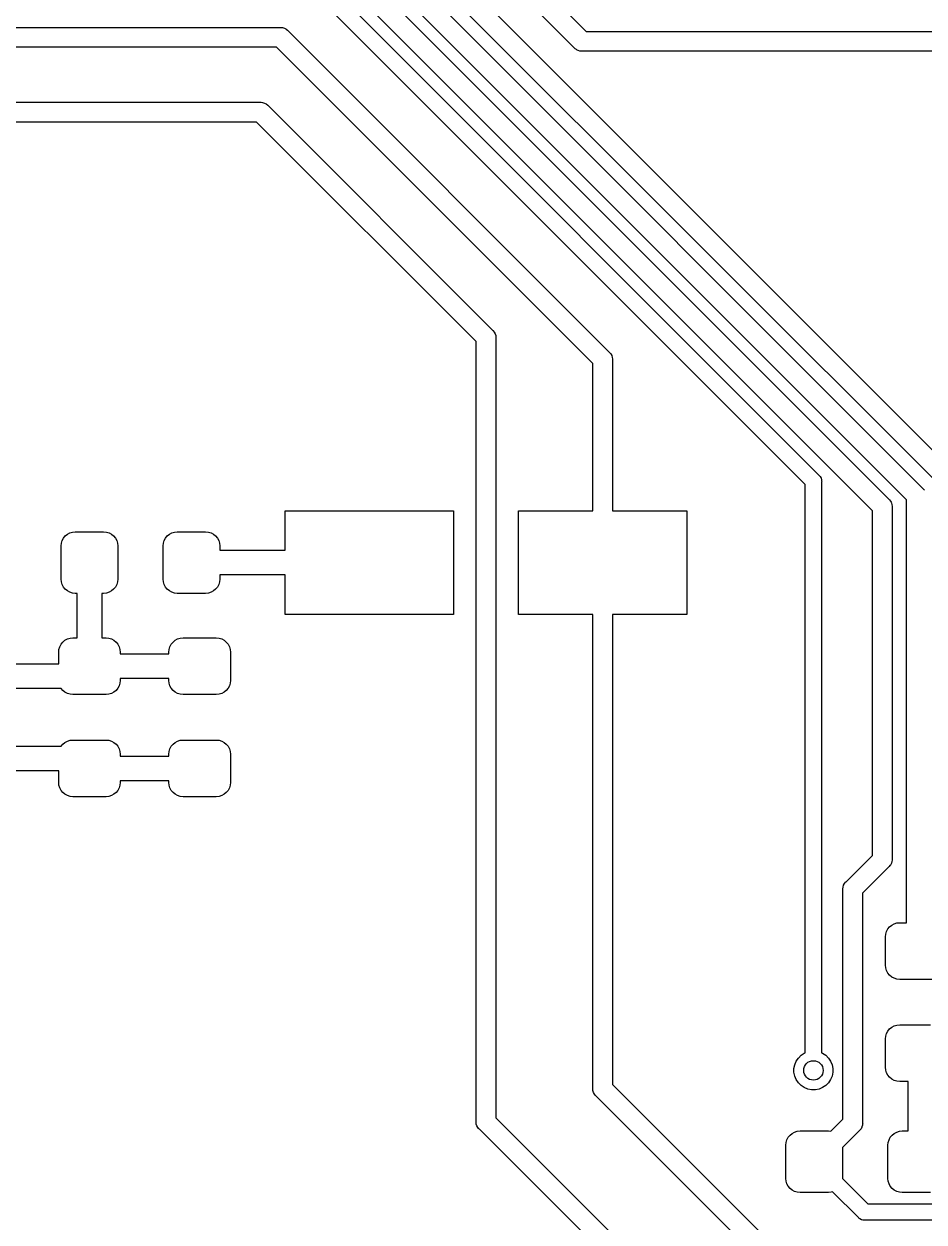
# Model space of a CAD drawing. Extents: x -66 to 211, y -177 to 13.
# Drawn here: x 74.74 to 88.64, y -117.81 to -99.32 of the extents above; entities that cross this region are included whole.
import ezdxf

# ---------------------------------------------------------------- set-up
doc = ezdxf.new("R2010")
doc.units = 0
doc.layers.add('BLACK', color=7, linetype='CONTINUOUS')

msp = doc.modelspace()

# ---------------------------------------------------------------- linework, layer by layer
at = {"layer": 'BLACK', "linetype": 'CONTINUOUS'}
for p, q in [((69.0731, -88.3423), (87.0169, -106.286)), ((86.8045, -106.433), (68.8957, -88.5241)), ((74.5868, -90.6069), (83.4208, -99.441)), ((83.2447, -99.6959), (74.3319, -90.7831)), ((74.0868, -91.2188), (91.8473, -108.979)), ((73.5868, -91.4561), (88.6215, -106.491)), ((91.5924, -109.155), (73.8319, -91.3949)), ((73.0868, -91.6495), (88.0957, -106.658)), ((88.3666, -106.667), (73.3319, -91.6322)), ((87.8408, -106.835), (72.8319, -91.8256)), ((37.3876, -99.3775), (78.6995, -99.3775)), ((78.6995, -99.3775), (78.707, -99.3768)), ((78.707, -99.3768), (78.7145, -99.3775)), ((78.7145, -99.3775), (78.7145, -99.3775)), ((78.7145, -99.3775), (78.7369, -99.3797)), ((78.7369, -99.3797), (78.7656, -99.3884)), ((78.7656, -99.3884), (78.786, -99.3994)), ((78.786, -99.3994), (78.7921, -99.4026)), ((78.7921, -99.4026), (78.7947, -99.4047)), ((78.7947, -99.4047), (78.8153, -99.4216)), ((78.8153, -99.4216), (78.82, -99.4274)), ((78.82, -99.4274), (83.7794, -104.387)), ((83.4208, -99.441), (93.1724, -99.441)), ((78.6439, -99.6823), (37.332, -99.6823)), ((83.5245, -104.563), (78.6439, -99.6823)), ((83.2494, -99.7017), (83.2447, -99.6959)), ((83.2552, -99.7065), (83.2494, -99.7017)), ((83.2726, -99.7207), (83.2552, -99.7065)), ((83.2552, -99.7065), (83.2552, -99.7065)), ((83.285, -99.7273), (83.2726, -99.7207)), ((83.2991, -99.7349), (83.285, -99.7273)), ((83.3278, -99.7436), (83.2991, -99.7349)), ((83.3502, -99.7458), (83.3278, -99.7436)), ((83.3577, -99.7465), (83.3502, -99.7458)), ((83.3502, -99.7458), (83.3502, -99.7458)), ((83.3652, -99.7458), (83.3577, -99.7465)), ((93.1168, -99.7458), (83.3652, -99.7458)), ((33.4633, -100.533), (78.3922, -100.533)), ((78.3922, -100.533), (78.3996, -100.532)), ((78.3996, -100.532), (78.4071, -100.533)), ((78.4071, -100.533), (78.4071, -100.533)), ((78.4071, -100.533), (78.4295, -100.535)), ((78.4295, -100.535), (78.4582, -100.544)), ((78.4582, -100.544), (78.4847, -100.558)), ((78.4847, -100.558), (78.5079, -100.577)), ((78.5079, -100.577), (78.5127, -100.583)), ((78.5127, -100.583), (81.9794, -104.05)), ((78.3365, -100.838), (33.4077, -100.838)), ((81.7245, -104.226), (78.3365, -100.838)), ((81.9794, -104.05), (81.9852, -104.055)), ((81.9852, -104.055), (81.99, -104.06)), ((81.99, -104.06), (81.99, -104.06)), ((81.99, -104.06), (82.0042, -104.078)), ((82.0042, -104.078), (82.0042, -104.078)), ((82.0042, -104.078), (82.0184, -104.104)), ((81.7245, -116.258), (81.7245, -104.226)), ((82.0184, -104.104), (82.0271, -104.133)), ((82.0271, -104.133), (82.0293, -104.155)), ((82.0293, -104.155), (82.0293, -104.155)), ((82.0293, -104.155), (82.03, -104.163)), ((82.03, -104.163), (82.0293, -104.17)), ((82.0293, -104.17), (82.0293, -116.203)), ((83.7794, -104.387), (83.7852, -104.392)), ((83.7852, -104.392), (83.79, -104.397)), ((83.79, -104.397), (83.79, -104.397)), ((83.79, -104.397), (83.8042, -104.415)), ((83.8042, -104.415), (83.8042, -104.415)), ((83.8042, -104.415), (83.8184, -104.441)), ((83.8184, -104.441), (83.8271, -104.47)), ((83.5245, -106.835), (83.5245, -104.563)), ((83.8271, -104.47), (83.8293, -104.492)), ((83.8293, -104.492), (83.8293, -104.492)), ((83.8293, -104.492), (83.83, -104.5)), ((83.83, -104.5), (83.8293, -104.507)), ((83.8293, -104.507), (83.8293, -106.835)), ((87.0169, -106.286), (87.0217, -106.29)), ((87.0217, -106.29), (87.0376, -106.309)), ((86.8045, -115.199), (86.8045, -106.433)), ((87.0376, -106.309), (87.0494, -106.331)), ((87.0494, -106.331), (87.0567, -106.355)), ((87.0567, -106.355), (87.0581, -106.37)), ((87.0581, -106.37), (87.0591, -106.38)), ((87.0591, -106.38), (87.0585, -106.387)), ((87.0585, -106.387), (87.0585, -115.199)), ((88.0957, -106.658), (88.1015, -106.663)), ((88.1015, -106.663), (88.1063, -106.669)), ((88.3666, -113.192), (88.3666, -106.667)), ((88.6215, -106.491), (88.6273, -106.496)), ((88.6273, -106.496), (88.6321, -106.501)), ((88.6321, -106.501), (88.6321, -106.501)), ((88.6321, -106.501), (88.6463, -106.519)), ((78.7769, -107.445), (78.7769, -106.835)), ((78.7769, -106.835), (81.3769, -106.835)), ((81.3769, -106.835), (81.3769, -108.435)), ((82.3769, -108.435), (82.3769, -106.835)), ((82.3769, -106.835), (83.5245, -106.835)), ((83.8293, -106.835), (84.9769, -106.835)), ((84.9769, -106.835), (84.9769, -108.435)), ((87.8408, -112.154), (87.8408, -106.835)), ((88.1063, -106.669), (88.1063, -106.669)), ((88.1063, -106.669), (88.1205, -106.686)), ((88.1205, -106.686), (88.1305, -106.705)), ((88.1305, -106.705), (88.1347, -106.713)), ((88.1347, -106.713), (88.1434, -106.742)), ((88.1434, -106.742), (88.1456, -106.764)), ((88.1456, -106.764), (88.1456, -106.764)), ((88.1456, -106.764), (88.1464, -106.771)), ((88.1464, -106.771), (88.1456, -106.779)), ((88.1456, -106.779), (88.1456, -112.21)), ((75.3821, -107.224), (75.4152, -107.197)), ((75.4152, -107.197), (75.453, -107.177)), ((75.453, -107.177), (75.4941, -107.164)), ((75.4941, -107.164), (75.5367, -107.16)), ((75.5367, -107.16), (75.9742, -107.16)), ((75.9742, -107.16), (76.0169, -107.164)), ((76.0169, -107.164), (76.058, -107.177)), ((76.058, -107.177), (76.0958, -107.197)), ((76.0958, -107.197), (76.1289, -107.224)), ((76.9571, -107.224), (76.9902, -107.197)), ((76.9902, -107.197), (77.028, -107.177)), ((77.028, -107.177), (77.0691, -107.164)), ((77.0691, -107.164), (77.1118, -107.16)), ((77.1118, -107.16), (77.5493, -107.16)), ((77.5493, -107.16), (77.5919, -107.164)), ((77.5919, -107.164), (77.633, -107.177)), ((77.633, -107.177), (77.6708, -107.197)), ((77.6708, -107.197), (77.7039, -107.224)), ((75.318, -107.379), (75.3222, -107.336)), ((75.318, -107.891), (75.318, -107.379)), ((75.3222, -107.336), (75.3347, -107.295)), ((75.3347, -107.295), (75.3549, -107.257)), ((75.3549, -107.257), (75.3821, -107.224)), ((76.1289, -107.224), (76.1561, -107.257)), ((76.1561, -107.257), (76.1763, -107.295)), ((76.1763, -107.295), (76.1888, -107.336)), ((76.1888, -107.336), (76.193, -107.379)), ((76.193, -107.379), (76.193, -107.891)), ((76.893, -107.379), (76.8972, -107.336)), ((76.893, -107.891), (76.893, -107.379)), ((76.8972, -107.336), (76.9097, -107.295)), ((76.9097, -107.295), (76.9299, -107.257)), ((76.9299, -107.257), (76.9571, -107.224)), ((77.7039, -107.224), (77.7311, -107.257)), ((77.7311, -107.257), (77.7513, -107.295)), ((77.7513, -107.295), (77.7638, -107.336)), ((77.7638, -107.336), (77.768, -107.379)), ((77.768, -107.379), (77.768, -107.445)), ((77.768, -107.445), (78.7769, -107.445)), ((75.3222, -107.934), (75.318, -107.891)), ((75.3347, -107.975), (75.3222, -107.934)), ((76.1888, -107.934), (76.1763, -107.975)), ((76.193, -107.891), (76.1888, -107.934)), ((76.8972, -107.934), (76.893, -107.891)), ((76.9097, -107.975), (76.8972, -107.934)), ((77.7638, -107.934), (77.7513, -107.975)), ((77.768, -107.891), (77.7638, -107.934)), ((78.7769, -107.826), (77.768, -107.826)), ((77.768, -107.826), (77.768, -107.891)), ((78.7769, -108.435), (78.7769, -107.826)), ((75.3549, -108.013), (75.3347, -107.975)), ((75.3821, -108.046), (75.3549, -108.013)), ((75.4152, -108.073), (75.3821, -108.046)), ((75.453, -108.093), (75.4152, -108.073)), ((75.4941, -108.106), (75.453, -108.093)), ((75.5367, -108.11), (75.4941, -108.106)), ((75.565, -108.11), (75.5367, -108.11)), ((75.565, -108.798), (75.565, -108.11)), ((75.9742, -108.11), (75.946, -108.11)), ((75.946, -108.11), (75.946, -108.798)), ((76.0169, -108.106), (75.9742, -108.11)), ((76.058, -108.093), (76.0169, -108.106)), ((76.0958, -108.073), (76.058, -108.093)), ((76.1289, -108.046), (76.0958, -108.073)), ((76.1561, -108.013), (76.1289, -108.046)), ((76.1763, -107.975), (76.1561, -108.013)), ((76.9299, -108.013), (76.9097, -107.975)), ((76.9571, -108.046), (76.9299, -108.013)), ((76.9902, -108.073), (76.9571, -108.046)), ((77.028, -108.093), (76.9902, -108.073)), ((77.0691, -108.106), (77.028, -108.093)), ((77.1118, -108.11), (77.0691, -108.106)), ((77.5493, -108.11), (77.1118, -108.11)), ((77.5919, -108.106), (77.5493, -108.11)), ((77.633, -108.093), (77.5919, -108.106)), ((77.6708, -108.073), (77.633, -108.093)), ((77.7039, -108.046), (77.6708, -108.073)), ((77.7311, -108.013), (77.7039, -108.046)), ((77.7513, -107.975), (77.7311, -108.013)), ((81.3769, -108.435), (78.7769, -108.435)), ((83.5245, -108.435), (82.3769, -108.435)), ((83.5245, -115.744), (83.5245, -108.435)), ((84.9769, -108.435), (83.8293, -108.435)), ((83.8293, -108.435), (83.8293, -115.688)), ((75.3174, -108.895), (75.3446, -108.862)), ((75.3446, -108.862), (75.3777, -108.835)), ((75.3777, -108.835), (75.4155, -108.814)), ((75.4155, -108.814), (75.4566, -108.802)), ((75.4566, -108.802), (75.4993, -108.798)), ((75.4993, -108.798), (75.565, -108.798)), ((75.946, -108.798), (76.0117, -108.798)), ((76.0117, -108.798), (76.0544, -108.802)), ((76.0544, -108.802), (76.0955, -108.814)), ((76.0955, -108.814), (76.1333, -108.835)), ((76.1333, -108.835), (76.1664, -108.862)), ((76.1664, -108.862), (76.1936, -108.895)), ((77.0192, -108.895), (77.0464, -108.862)), ((77.0464, -108.862), (77.0795, -108.835)), ((77.0795, -108.835), (77.1173, -108.814)), ((77.1173, -108.814), (77.1584, -108.802)), ((77.1584, -108.802), (77.201, -108.798)), ((77.201, -108.798), (77.7135, -108.798)), ((77.7135, -108.798), (77.7562, -108.802)), ((77.7562, -108.802), (77.7973, -108.814)), ((77.7973, -108.814), (77.8351, -108.835)), ((77.8351, -108.835), (77.8682, -108.862)), ((77.8682, -108.862), (77.8954, -108.895)), ((75.2805, -109.016), (75.2847, -108.974)), ((75.2805, -109.197), (75.2805, -109.016)), ((75.2847, -108.974), (75.2972, -108.933)), ((75.2972, -108.933), (75.3174, -108.895)), ((76.1936, -108.895), (76.2138, -108.933)), ((76.2138, -108.933), (76.2263, -108.974)), ((76.2263, -108.974), (76.2305, -109.016)), ((76.2305, -109.016), (76.2305, -109.045)), ((76.2305, -109.045), (76.9823, -109.045)), ((76.9823, -109.016), (76.9865, -108.974)), ((76.9823, -109.045), (76.9823, -109.016)), ((76.9865, -108.974), (76.999, -108.933)), ((76.999, -108.933), (77.0192, -108.895)), ((77.8954, -108.895), (77.9156, -108.933)), ((77.9156, -108.933), (77.9281, -108.974)), ((77.9281, -108.974), (77.9323, -109.016)), ((77.9323, -109.016), (77.9323, -109.454)), ((74.4299, -109.197), (75.2805, -109.197)), ((76.9823, -109.426), (76.2305, -109.426)), ((76.2305, -109.426), (76.2305, -109.454)), ((76.9823, -109.454), (76.9823, -109.426)), ((75.3196, -109.578), (74.4299, -109.578)), ((75.3446, -109.609), (75.3196, -109.578)), ((75.3777, -109.636), (75.3446, -109.609)), ((76.1664, -109.609), (76.1333, -109.636)), ((76.1936, -109.575), (76.1664, -109.609)), ((76.2138, -109.538), (76.1936, -109.575)), ((76.2263, -109.497), (76.2138, -109.538)), ((76.2305, -109.454), (76.2263, -109.497)), ((76.9865, -109.497), (76.9823, -109.454)), ((76.999, -109.538), (76.9865, -109.497)), ((77.0192, -109.575), (76.999, -109.538)), ((77.0464, -109.609), (77.0192, -109.575)), ((77.0795, -109.636), (77.0464, -109.609)), ((77.8682, -109.609), (77.8351, -109.636)), ((77.8954, -109.575), (77.8682, -109.609)), ((77.9156, -109.538), (77.8954, -109.575)), ((77.9281, -109.497), (77.9156, -109.538)), ((77.9323, -109.454), (77.9281, -109.497)), ((75.4155, -109.656), (75.3777, -109.636)), ((75.4566, -109.668), (75.4155, -109.656)), ((75.4993, -109.673), (75.4566, -109.668)), ((76.0117, -109.673), (75.4993, -109.673)), ((76.0544, -109.668), (76.0117, -109.673)), ((76.0955, -109.656), (76.0544, -109.668)), ((76.1333, -109.636), (76.0955, -109.656)), ((77.1173, -109.656), (77.0795, -109.636)), ((77.1584, -109.668), (77.1173, -109.656)), ((77.201, -109.673), (77.1584, -109.668)), ((77.7135, -109.673), (77.201, -109.673)), ((77.7562, -109.668), (77.7135, -109.673)), ((77.7973, -109.656), (77.7562, -109.668)), ((77.8351, -109.636), (77.7973, -109.656)), ((74.4299, -110.467), (75.3196, -110.467)), ((75.3196, -110.467), (75.3446, -110.437)), ((75.3446, -110.437), (75.3777, -110.41)), ((75.3777, -110.41), (75.4155, -110.389)), ((75.4155, -110.389), (75.4566, -110.377)), ((75.4566, -110.377), (75.4993, -110.373)), ((75.4993, -110.373), (76.0117, -110.373)), ((76.0117, -110.373), (76.0544, -110.377)), ((76.0544, -110.377), (76.0955, -110.389)), ((76.0955, -110.389), (76.1333, -110.41)), ((76.1333, -110.41), (76.1664, -110.437)), ((76.1664, -110.437), (76.1936, -110.47)), ((76.1936, -110.47), (76.2138, -110.508)), ((76.2138, -110.508), (76.2263, -110.549)), ((76.2263, -110.549), (76.2305, -110.591)), ((76.9823, -110.591), (76.9865, -110.549)), ((76.9865, -110.549), (76.999, -110.508)), ((76.999, -110.508), (77.0192, -110.47)), ((77.0192, -110.47), (77.0464, -110.437)), ((77.0464, -110.437), (77.0795, -110.41)), ((77.0795, -110.41), (77.1173, -110.389)), ((77.1173, -110.389), (77.1584, -110.377)), ((77.1584, -110.377), (77.201, -110.373)), ((77.201, -110.373), (77.7135, -110.373)), ((77.7135, -110.373), (77.7562, -110.377)), ((77.7562, -110.377), (77.7973, -110.389)), ((77.7973, -110.389), (77.8351, -110.41)), ((77.8351, -110.41), (77.8682, -110.437)), ((77.8682, -110.437), (77.8954, -110.47)), ((77.8954, -110.47), (77.9156, -110.508)), ((77.9156, -110.508), (77.9281, -110.549)), ((77.9281, -110.549), (77.9323, -110.591)), ((76.2305, -110.591), (76.2305, -110.62)), ((76.2305, -110.62), (76.9823, -110.62)), ((76.9823, -110.62), (76.9823, -110.591)), ((77.9323, -110.591), (77.9323, -111.029)), ((75.2805, -110.848), (74.4299, -110.848)), ((75.2805, -111.029), (75.2805, -110.848)), ((75.2847, -111.072), (75.2805, -111.029)), ((75.2972, -111.113), (75.2847, -111.072)), ((76.2263, -111.072), (76.2138, -111.113)), ((76.2305, -111.029), (76.2263, -111.072)), ((76.9823, -111.001), (76.2305, -111.001)), ((76.2305, -111.001), (76.2305, -111.029)), ((76.9823, -111.029), (76.9823, -111.001)), ((76.9865, -111.072), (76.9823, -111.029)), ((76.999, -111.113), (76.9865, -111.072)), ((77.9281, -111.072), (77.9156, -111.113)), ((77.9323, -111.029), (77.9281, -111.072)), ((75.3174, -111.15), (75.2972, -111.113)), ((75.3446, -111.184), (75.3174, -111.15)), ((75.3777, -111.211), (75.3446, -111.184)), ((75.4155, -111.231), (75.3777, -111.211)), ((75.4566, -111.243), (75.4155, -111.231)), ((75.4993, -111.248), (75.4566, -111.243)), ((76.0117, -111.248), (75.4993, -111.248)), ((76.0544, -111.243), (76.0117, -111.248)), ((76.0955, -111.231), (76.0544, -111.243)), ((76.1333, -111.211), (76.0955, -111.231)), ((76.1664, -111.184), (76.1333, -111.211)), ((76.1936, -111.15), (76.1664, -111.184)), ((76.2138, -111.113), (76.1936, -111.15)), ((77.0192, -111.15), (76.999, -111.113)), ((77.0464, -111.184), (77.0192, -111.15)), ((77.0795, -111.211), (77.0464, -111.184)), ((77.1173, -111.231), (77.0795, -111.211)), ((77.1584, -111.243), (77.1173, -111.231)), ((77.201, -111.248), (77.1584, -111.243)), ((77.7135, -111.248), (77.201, -111.248)), ((77.7562, -111.243), (77.7135, -111.248)), ((77.7973, -111.231), (77.7562, -111.243)), ((77.8351, -111.211), (77.7973, -111.231)), ((77.8682, -111.184), (77.8351, -111.211)), ((77.8954, -111.15), (77.8682, -111.184)), ((77.9156, -111.113), (77.8954, -111.15)), ((87.4361, -112.559), (87.8408, -112.154)), ((88.1456, -112.21), (88.1464, -112.217)), ((88.0957, -112.33), (87.691, -112.735)), ((88.1015, -112.325), (88.0957, -112.33)), ((88.1127, -112.312), (88.1015, -112.325)), ((88.1205, -112.302), (88.1127, -112.312)), ((88.1302, -112.284), (88.1205, -112.302)), ((88.1347, -112.276), (88.1302, -112.284)), ((88.1434, -112.247), (88.1347, -112.276)), ((88.1456, -112.225), (88.1434, -112.247)), ((88.1464, -112.217), (88.1456, -112.225)), ((88.1456, -112.225), (88.1456, -112.225)), ((87.4112, -112.587), (87.4255, -112.569)), ((87.4255, -112.569), (87.4303, -112.564)), ((87.4255, -112.569), (87.4255, -112.569)), ((87.4303, -112.564), (87.4361, -112.559)), ((87.3854, -112.672), (87.3884, -112.642)), ((87.3862, -112.679), (87.3854, -112.672)), ((87.3862, -116.223), (87.3862, -112.679)), ((87.3884, -112.642), (87.3971, -112.613)), ((87.3971, -112.613), (87.4112, -112.587)), ((87.691, -112.735), (87.691, -116.279)), ((88.0607, -113.327), (88.0809, -113.289)), ((88.0809, -113.289), (88.1081, -113.256)), ((88.1081, -113.256), (88.1412, -113.229)), ((88.1412, -113.229), (88.179, -113.208)), ((88.179, -113.208), (88.2201, -113.196)), ((88.2201, -113.196), (88.2627, -113.192)), ((88.2627, -113.192), (88.3666, -113.192)), ((88.044, -113.411), (88.0482, -113.368)), ((88.044, -113.848), (88.044, -113.411)), ((88.0482, -113.368), (88.0607, -113.327)), ((88.0482, -113.891), (88.044, -113.848)), ((88.0607, -113.932), (88.0482, -113.891)), ((88.0809, -113.97), (88.0607, -113.932)), ((88.1081, -114.003), (88.0809, -113.97)), ((88.1412, -114.03), (88.1081, -114.003)), ((88.179, -114.05), (88.1412, -114.03)), ((88.2201, -114.063), (88.179, -114.05)), ((88.2627, -114.067), (88.2201, -114.063)), ((88.7752, -114.067), (88.2627, -114.067)), ((88.1412, -114.804), (88.179, -114.783)), ((88.179, -114.783), (88.2201, -114.771)), ((88.2201, -114.771), (88.2627, -114.767)), ((88.2627, -114.767), (88.741, -114.767)), ((88.044, -114.986), (88.0482, -114.943)), ((88.044, -115.423), (88.044, -114.986)), ((88.0482, -114.943), (88.0607, -114.902)), ((88.0607, -114.902), (88.0809, -114.864)), ((88.0809, -114.864), (88.1081, -114.831)), ((88.1081, -114.831), (88.1412, -114.804)), ((86.643, -115.383), (86.6656, -115.329)), ((86.6656, -115.329), (86.6985, -115.28)), ((86.6985, -115.28), (86.7403, -115.238)), ((86.7403, -115.238), (86.7894, -115.205)), ((86.7894, -115.205), (86.8045, -115.199)), ((87.0585, -115.199), (87.0736, -115.205)), ((87.0736, -115.205), (87.1227, -115.238)), ((87.1227, -115.238), (87.1645, -115.28)), ((87.1645, -115.28), (87.1974, -115.329)), ((87.1974, -115.329), (87.22, -115.383)), ((86.6315, -115.441), (86.643, -115.383)), ((86.6315, -115.5), (86.6315, -115.441)), ((86.643, -115.558), (86.6315, -115.5)), ((87.22, -115.383), (87.2315, -115.441)), ((87.2315, -115.5), (87.22, -115.558)), ((87.2315, -115.441), (87.2315, -115.5)), ((88.0482, -115.466), (88.044, -115.423)), ((88.0607, -115.507), (88.0482, -115.466)), ((88.0809, -115.545), (88.0607, -115.507)), ((83.8293, -115.688), (86.2225, -118.081)), ((86.6656, -115.613), (86.643, -115.558)), ((86.6985, -115.662), (86.6656, -115.613)), ((86.7403, -115.704), (86.6985, -115.662)), ((86.7894, -115.737), (86.7403, -115.704)), ((87.1227, -115.704), (87.0736, -115.737)), ((87.1645, -115.662), (87.1227, -115.704)), ((87.1974, -115.613), (87.1645, -115.662)), ((87.22, -115.558), (87.1974, -115.613)), ((88.1081, -115.578), (88.0809, -115.545)), ((88.1412, -115.605), (88.1081, -115.578)), ((88.179, -115.625), (88.1412, -115.605)), ((88.2201, -115.638), (88.179, -115.625)), ((88.2627, -115.642), (88.2201, -115.638)), ((88.392, -115.642), (88.2627, -115.642)), ((88.392, -116.021), (88.392, -115.642)), ((83.5238, -115.751), (83.5245, -115.744)), ((83.5267, -115.781), (83.5238, -115.751)), ((83.5354, -115.81), (83.5267, -115.781)), ((83.5496, -115.836), (83.5354, -115.81)), ((83.5638, -115.854), (83.5496, -115.836)), ((83.5639, -115.854), (83.5638, -115.854)), ((83.5686, -115.86), (83.5639, -115.854)), ((83.5744, -115.864), (83.5686, -115.86)), ((86.0463, -118.336), (83.5744, -115.864)), ((86.844, -115.759), (86.7894, -115.737)), ((86.902, -115.771), (86.844, -115.759)), ((86.961, -115.771), (86.902, -115.771)), ((87.019, -115.759), (86.961, -115.771)), ((87.0736, -115.737), (87.019, -115.759)), ((88.3914, -116.027), (88.392, -116.021)), ((88.392, -116.033), (88.3914, -116.027)), ((88.392, -116.406), (88.392, -116.033)), ((81.7238, -116.266), (81.7245, -116.258)), ((81.7245, -116.273), (81.7238, -116.266)), ((81.7267, -116.296), (81.7245, -116.273)), ((82.0293, -116.203), (83.8353, -118.009)), ((87.1998, -116.409), (87.3862, -116.223)), ((87.691, -116.279), (87.6917, -116.286)), ((81.7278, -116.299), (81.7267, -116.296)), ((81.7354, -116.325), (81.7278, -116.299)), ((81.7496, -116.351), (81.7354, -116.325)), ((81.7638, -116.368), (81.7496, -116.351)), ((81.7639, -116.368), (81.7638, -116.368)), ((81.7686, -116.374), (81.7639, -116.368)), ((81.7744, -116.379), (81.7686, -116.374)), ((83.5804, -118.185), (81.7744, -116.379)), ((86.5706, -116.47), (86.6037, -116.443)), ((86.6037, -116.443), (86.6415, -116.422)), ((86.6415, -116.422), (86.6826, -116.41)), ((86.6826, -116.41), (86.7253, -116.406)), ((86.7253, -116.406), (87.1628, -116.406)), ((87.1628, -116.406), (87.1998, -116.409)), ((87.641, -116.399), (87.3815, -116.659)), ((87.6468, -116.394), (87.641, -116.399)), ((87.6516, -116.389), (87.6468, -116.394)), ((87.6659, -116.371), (87.6516, -116.389)), ((87.68, -116.345), (87.6659, -116.371)), ((87.6812, -116.341), (87.68, -116.345)), ((87.6888, -116.316), (87.6812, -116.341)), ((87.691, -116.294), (87.6888, -116.316)), ((87.6917, -116.286), (87.691, -116.294)), ((87.691, -116.294), (87.691, -116.294)), ((88.1456, -116.47), (88.1787, -116.443)), ((88.1787, -116.443), (88.2165, -116.422)), ((88.2165, -116.422), (88.2576, -116.41)), ((88.2576, -116.41), (88.3002, -116.406)), ((88.3002, -116.406), (88.392, -116.406)), ((86.5065, -116.624), (86.5107, -116.582)), ((86.5065, -117.137), (86.5065, -116.624)), ((86.5107, -116.582), (86.5232, -116.541)), ((86.5232, -116.541), (86.5434, -116.503)), ((86.5434, -116.503), (86.5706, -116.47)), ((88.0815, -116.624), (88.0857, -116.582)), ((88.0815, -117.137), (88.0815, -116.624)), ((88.0857, -116.582), (88.0982, -116.541)), ((88.0982, -116.541), (88.1184, -116.503)), ((88.1184, -116.503), (88.1456, -116.47)), ((87.3815, -116.659), (87.3815, -117.137)), ((86.5107, -117.18), (86.5065, -117.137)), ((86.5232, -117.221), (86.5107, -117.18)), ((87.3815, -117.137), (87.3814, -117.138)), ((87.3814, -117.138), (87.7728, -117.53)), ((88.0857, -117.18), (88.0815, -117.137)), ((88.0982, -117.221), (88.0857, -117.18)), ((86.5434, -117.258), (86.5232, -117.221)), ((86.5706, -117.292), (86.5434, -117.258)), ((86.6037, -117.319), (86.5706, -117.292)), ((86.6415, -117.339), (86.6037, -117.319)), ((86.6826, -117.351), (86.6415, -117.339)), ((86.7253, -117.356), (86.6826, -117.351)), ((87.1628, -117.356), (86.7253, -117.356)), ((87.2054, -117.351), (87.1628, -117.356)), ((87.2283, -117.345), (87.2054, -117.351)), ((87.6259, -117.742), (87.2283, -117.345)), ((88.1184, -117.258), (88.0982, -117.221)), ((88.1456, -117.292), (88.1184, -117.258)), ((88.1787, -117.319), (88.1456, -117.292)), ((88.2165, -117.339), (88.1787, -117.319)), ((88.2576, -117.351), (88.2165, -117.339)), ((88.3002, -117.356), (88.2576, -117.351)), ((88.7377, -117.356), (88.3002, -117.356)), ((87.7728, -117.53), (94.0075, -117.53)), ((87.6299, -117.747), (87.6259, -117.742)), ((87.6384, -117.754), (87.6299, -117.747)), ((87.6493, -117.763), (87.6384, -117.754)), ((87.6713, -117.775), (87.6493, -117.763)), ((87.6953, -117.782), (87.6713, -117.775)), ((87.7202, -117.784), (87.6953, -117.782)), ((87.7264, -117.784), (87.7202, -117.784)), ((94.0075, -117.784), (87.7264, -117.784))]:
    msp.add_line(p, q, dxfattribs=at)
at = {"layer": 'BLACK'}
msp.add_circle((86.9315, -115.471), 0.15, dxfattribs=at)

doc.saveas('drawing.dxf')
